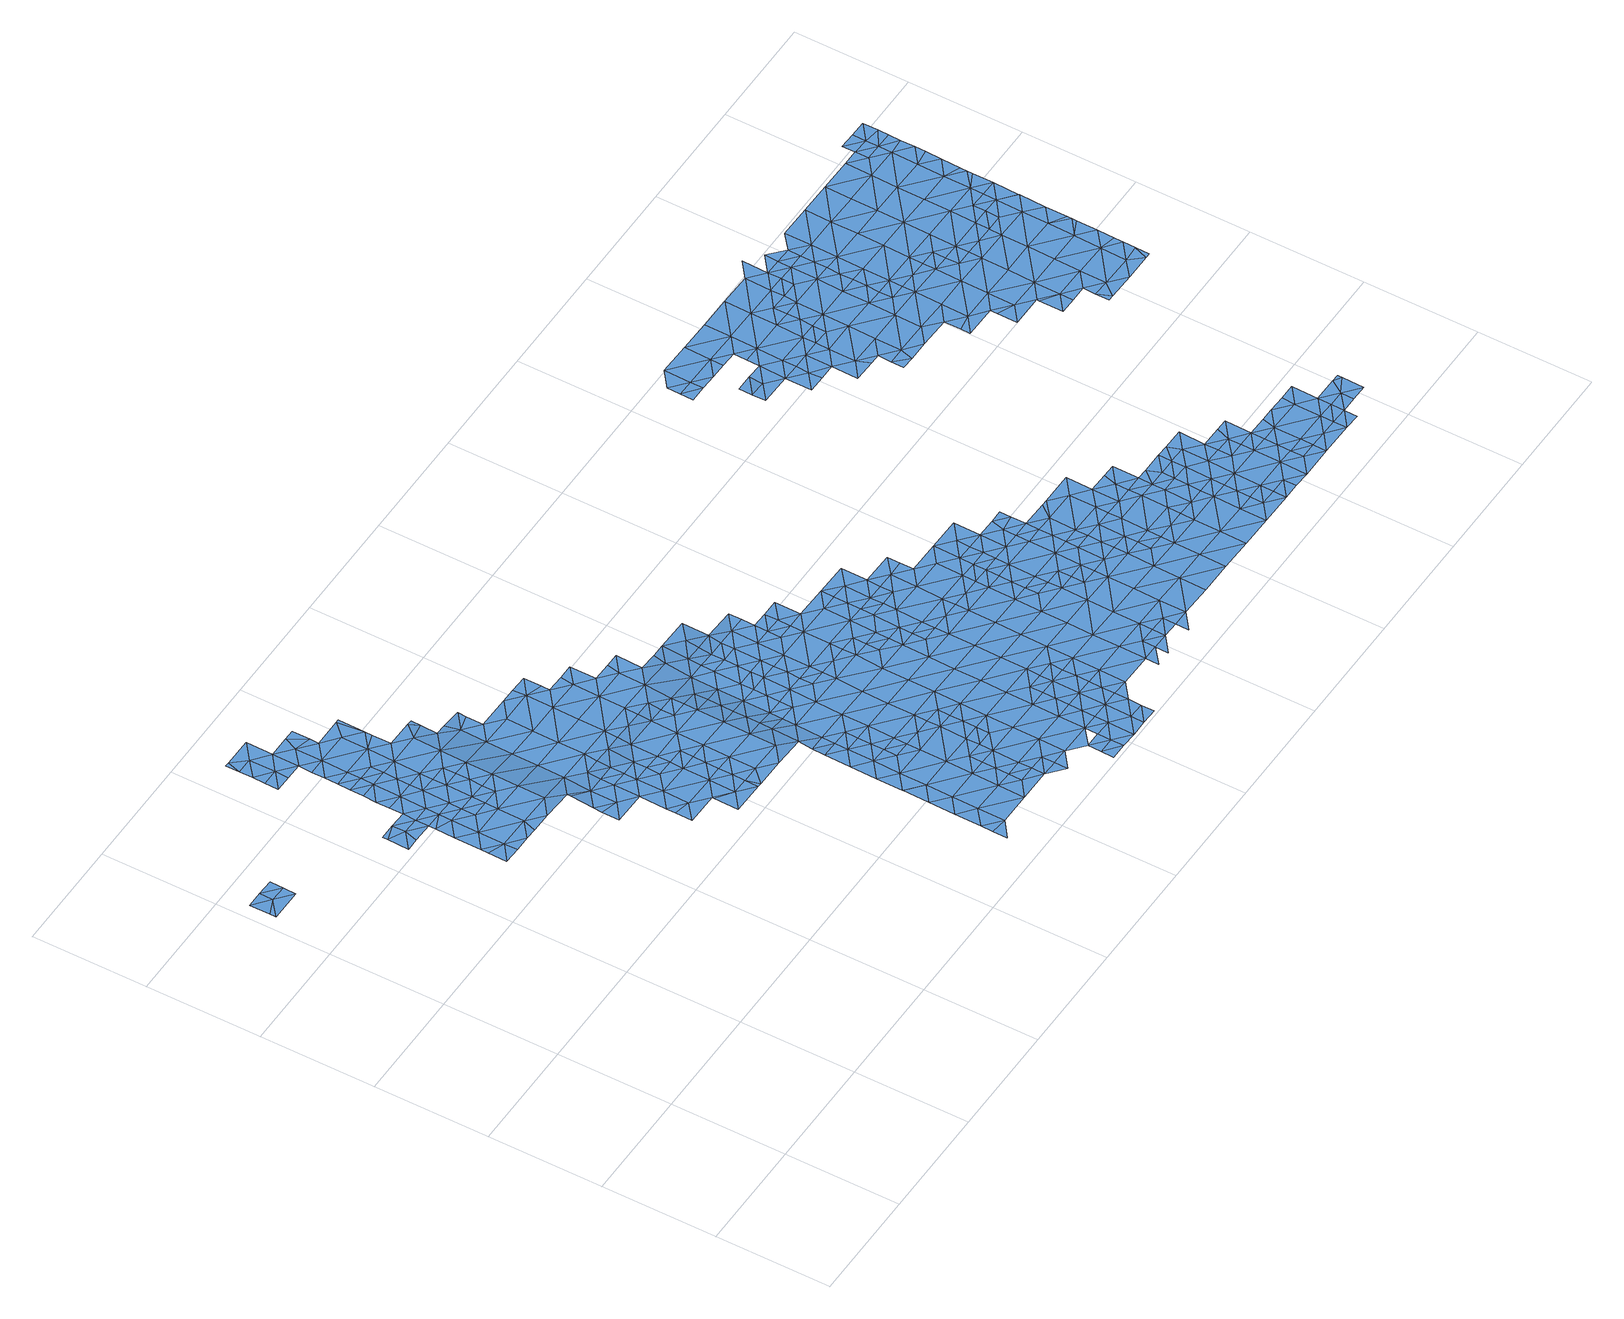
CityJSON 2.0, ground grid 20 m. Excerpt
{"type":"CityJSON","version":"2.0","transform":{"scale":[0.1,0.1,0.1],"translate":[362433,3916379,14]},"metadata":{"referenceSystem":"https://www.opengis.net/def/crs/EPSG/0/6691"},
"CityObjects":{
"waterbody1":{"type":"WaterBody","attributes":{"name":"9","class":"1140","function":"1","WaterBodyRiverFloodingRiskAttribute.description":"5","WaterBodyRiverFloodingRiskAttribute.rankOrg":"1","WaterBodyRiverFloodingRiskAttribute.adminType":"2","WaterBodyRiverFloodingRiskAttribute.scale":"L1"},"geometry":[{"type":"MultiSurface","lod":"1","boundaries":[[[0,1,2]],[[3,4,2]],[[1,3,2]],[[5,6,2]],[[7,6,5]],[[2,6,0]],[[4,5,2]]]}]},
"waterbody2":{"type":"WaterBody","attributes":{"name":"9","class":"1140","function":"1","WaterBodyRiverFloodingRiskAttribute.description":"5","WaterBodyRiverFloodingRiskAttribute.rankOrg":"1","WaterBodyRiverFloodingRiskAttribute.adminType":"2","WaterBodyRiverFloodingRiskAttribute.scale":"L1"},"geometry":[{"type":"MultiSurface","lod":"1","boundaries":[[[8,9,10]],[[11,8,10]],[[8,11,12]],[[13,12,11]],[[8,14,9]],[[15,14,8]],[[15,12,16]],[[12,15,8]]]}]},
"waterbody3":{"type":"WaterBody","attributes":{"name":"9","class":"1140","function":"1","WaterBodyRiverFloodingRiskAttribute.description":"5","WaterBodyRiverFloodingRiskAttribute.rankOrg":"3","WaterBodyRiverFloodingRiskAttribute.adminType":"2","WaterBodyRiverFloodingRiskAttribute.scale":"L1"},"geometry":[{"type":"MultiSurface","lod":"1","boundaries":[[[17,18,19]],[[20,17,21]],[[20,21,22]],[[22,21,23]],[[21,24,23]],[[22,23,25]],[[11,26,13]],[[11,27,26]],[[11,10,27]],[[28,29,30]],[[28,30,31]],[[30,32,31]],[[32,33,31]],[[33,34,31]],[[35,36,37]],[[35,38,36]],[[22,38,39]],[[22,26,38]],[[26,40,38]],[[41,37,36]],[[38,40,36]],[[40,31,36]],[[36,31,34]],[[41,36,34]],[[24,21,42]],[[19,42,21]],[[17,19,21]],[[39,20,22]],[[25,13,22]],[[13,26,22]],[[27,40,26]],[[40,28,31]]]}]},
"waterbody4":{"type":"WaterBody","attributes":{"name":"9","class":"1140","function":"1","WaterBodyRiverFloodingRiskAttribute.description":"5","WaterBodyRiverFloodingRiskAttribute.rankOrg":"3","WaterBodyRiverFloodingRiskAttribute.adminType":"2","WaterBodyRiverFloodingRiskAttribute.scale":"L1"},"geometry":[{"type":"MultiSurface","lod":"1","boundaries":[[[43,44,45]],[[46,47,44]],[[44,43,46]],[[48,47,46]],[[43,49,46]],[[50,48,46]],[[51,52,53]],[[50,46,49]],[[54,55,56]],[[57,49,52]],[[52,51,57]],[[58,50,49]],[[55,59,60]],[[55,54,59]],[[58,49,57]],[[51,61,57]],[[59,62,60]],[[62,63,64]],[[65,50,58]],[[64,60,62]],[[59,54,66]],[[67,58,57]],[[68,61,69]],[[67,57,61]],[[70,65,58]],[[68,63,62]],[[69,63,68]],[[66,71,59]],[[59,71,62]],[[72,70,58]],[[67,72,58]],[[67,61,68]],[[73,68,62]],[[71,73,62]],[[74,71,66]],[[68,75,67]],[[73,75,68]],[[76,70,72]],[[67,77,72]],[[75,78,67]],[[77,79,72]],[[74,80,71]],[[72,81,76]],[[79,81,72]],[[67,78,77]],[[73,71,80]],[[82,83,84]],[[82,85,74]],[[86,75,73]],[[87,86,73]],[[85,82,84]],[[87,73,80]],[[85,88,74]],[[89,77,78]],[[90,78,75]],[[80,74,88]],[[91,90,75]],[[84,92,85]],[[91,75,86]],[[93,94,95]],[[96,97,98]],[[99,80,88]],[[100,89,78]],[[101,93,102]],[[103,96,104]],[[93,95,102]],[[105,100,78]],[[96,98,104]],[[105,78,90]],[[106,107,108]],[[85,109,88]],[[110,92,111]],[[108,101,106]],[[109,85,92]],[[110,103,104]],[[111,103,110]],[[88,112,99]],[[101,102,106]],[[95,113,102]],[[98,114,104]],[[115,107,106]],[[109,92,110]],[[116,106,102]],[[88,117,112]],[[104,118,110]],[[116,102,113]],[[119,115,106]],[[120,121,122]],[[88,109,117]],[[113,120,122]],[[123,109,110]],[[104,114,118]],[[124,119,106]],[[116,113,122]],[[125,126,127]],[[125,112,126]],[[112,117,126]],[[114,128,118]],[[129,117,109]],[[124,106,116]],[[110,118,123]],[[130,131,132]],[[133,126,117]],[[134,127,126]],[[132,127,134]],[[135,116,122]],[[128,136,118]],[[124,137,119]],[[135,122,138]],[[139,137,140]],[[141,133,117]],[[130,132,134]],[[109,123,129]],[[139,119,137]],[[133,142,126]],[[143,134,126]],[[144,124,116]],[[142,143,126]],[[137,145,140]],[[135,144,116]],[[146,118,136]],[[117,129,141]],[[147,140,145]],[[143,148,134]],[[134,149,130]],[[136,147,145]],[[123,118,146]],[[148,149,134]],[[124,150,137]],[[144,150,124]],[[151,133,141]],[[146,136,145]],[[152,153,135]],[[129,123,154]],[[154,123,146]],[[155,144,135]],[[156,155,135]],[[156,135,153]],[[145,137,157]],[[141,129,158]],[[151,141,159]],[[145,160,146]],[[137,150,157]],[[161,150,144]],[[129,154,158]],[[158,162,141]],[[163,161,144]],[[163,144,155]],[[141,162,159]],[[160,145,157]],[[146,164,154]],[[160,164,146]],[[165,166,150]],[[150,166,157]],[[165,150,161]],[[154,167,158]],[[168,159,162]],[[166,169,157]],[[167,154,164]],[[162,158,170]],[[160,157,169]],[[171,172,162]],[[162,170,171]],[[168,162,172]],[[173,158,167]],[[170,158,173]],[[166,174,169]],[[164,160,175]],[[175,160,169]],[[176,177,178]],[[164,179,167]],[[178,180,176]],[[181,170,173]],[[182,173,167]],[[174,183,169]],[[184,185,186]],[[187,182,167]],[[184,177,176]],[[164,175,179]],[[186,177,184]],[[188,181,173]],[[189,188,173]],[[189,173,182]],[[183,190,169]],[[187,167,179]],[[191,192,183]],[[192,185,184]],[[191,185,192]],[[193,184,176]],[[175,169,190]],[[192,190,183]],[[194,182,187]],[[195,192,184]],[[179,175,196]],[[196,175,190]],[[179,197,187]],[[193,195,184]],[[198,194,187]],[[192,199,190]],[[197,179,196]],[[195,199,192]],[[200,201,193]],[[187,202,198]],[[203,195,193]],[[187,197,202]],[[201,203,193]],[[196,190,204]],[[205,197,196]],[[190,199,204]],[[206,198,202]],[[207,199,195]],[[205,196,204]],[[197,208,202]],[[207,195,203]],[[205,208,197]],[[202,209,206]],[[210,207,203]],[[207,211,199]],[[212,202,208]],[[209,202,212]],[[204,199,213]],[[210,214,207]],[[205,204,213]],[[199,211,213]],[[208,205,215]],[[216,209,212]],[[215,217,208]],[[217,218,208]],[[219,211,207]],[[214,219,207]],[[220,214,221]],[[212,208,218]],[[215,205,222]],[[205,213,222]],[[221,223,220]],[[224,216,212]],[[225,224,212]],[[225,212,218]],[[220,219,214]],[[219,226,211]],[[227,215,222]],[[228,222,213]],[[229,228,213]],[[213,211,229]],[[230,231,222]],[[222,228,230]],[[227,222,231]],[[211,226,229]],[[220,232,219]],[[233,228,229]],[[226,219,232]],[[234,229,226]],[[220,235,232]],[[229,236,233]],[[234,226,232]],[[237,236,229]],[[234,237,229]],[[232,235,238]],[[238,239,232]],[[240,236,237]],[[241,237,234]],[[234,232,239]],[[242,241,234]],[[243,240,237]],[[244,243,237]],[[244,237,241]],[[242,234,239]],[[238,245,239]],[[246,241,242]],[[247,242,239]],[[245,247,239]],[[248,246,242]],[[249,248,242]],[[247,249,242]],[[245,250,247]],[[251,248,249]],[[247,252,249]],[[249,253,251]],[[254,247,250]],[[252,247,254]],[[249,252,253]],[[254,250,255]],[[256,253,252]],[[257,258,254]],[[254,255,257]],[[252,254,258]],[[255,250,259]],[[260,261,252]],[[260,252,258]],[[256,252,261]],[[262,255,259]],[[259,263,262]],[[264,263,259]]]}]},
"waterbody5":{"type":"WaterBody","attributes":{"name":"9","class":"1140","function":"1","WaterBodyRiverFloodingRiskAttribute.description":"5","WaterBodyRiverFloodingRiskAttribute.rankOrg":"2","WaterBodyRiverFloodingRiskAttribute.adminType":"2","WaterBodyRiverFloodingRiskAttribute.scale":"L1"},"geometry":[{"type":"MultiSurface","lod":"1","boundaries":[[[265,266,267]],[[265,268,266]],[[269,267,266]],[[270,267,269]],[[271,270,269]],[[272,270,271]],[[273,272,271]],[[274,273,275]],[[274,272,273]],[[269,266,276]],[[277,275,273]],[[278,275,277]],[[271,269,279]],[[280,273,271]],[[279,269,276]],[[281,278,277]],[[282,278,281]],[[280,271,279]],[[273,283,277]],[[280,283,273]],[[284,282,281]],[[83,282,284]],[[279,276,94]],[[281,277,97]],[[84,83,284]],[[97,96,281]],[[93,101,279]],[[96,103,281]],[[279,94,93]],[[280,279,101]],[[94,276,285]],[[284,281,103]],[[97,277,286]],[[277,283,286]],[[92,84,284]],[[107,283,280]],[[108,107,280]],[[111,92,284]],[[111,284,103]],[[280,101,108]],[[95,94,285]],[[98,97,286]],[[113,95,285]],[[287,283,107]],[[120,113,285]],[[120,285,121]],[[98,286,114]],[[115,287,107]],[[286,283,288]],[[286,288,114]],[[283,287,288]],[[115,139,287]],[[128,114,288]],[[139,115,119]],[[139,140,287]],[[287,140,288]],[[136,128,288]],[[140,147,288]],[[147,136,288]],[[289,203,201]],[[201,290,289]],[[210,203,289]],[[214,210,289]],[[221,214,289]],[[217,215,227]],[[218,217,291]],[[292,225,218]],[[217,227,291]],[[225,292,224]],[[292,218,291]],[[227,231,291]],[[293,224,292]],[[294,292,291]],[[233,295,228]],[[295,231,230]],[[230,228,295]],[[292,296,293]],[[291,231,294]],[[294,297,292]],[[231,295,294]],[[233,236,295]],[[292,297,296]],[[236,298,295]],[[295,298,294]],[[299,296,297]],[[300,301,294]],[[300,294,298]],[[297,294,301]],[[240,302,236]],[[236,302,298]],[[303,299,297]],[[297,301,303]],[[304,298,302]],[[305,299,303]],[[240,243,302]],[[302,306,304]],[[243,306,302]],[[246,244,241]],[[307,243,244]],[[244,246,307]],[[307,308,243]],[[306,243,308]],[[246,248,307]],[[309,306,308]],[[310,307,248]],[[309,308,311]],[[251,310,248]],[[308,307,312]],[[307,310,312]],[[311,308,312]],[[251,253,310]],[[313,311,312]],[[253,314,310]],[[312,310,314]],[[315,313,312]],[[312,314,315]],[[316,313,315]],[[314,253,317]],[[253,256,317]],[[318,314,317]],[[256,261,317]],[[257,255,319]],[[317,320,318]],[[319,255,262]],[[258,257,319]],[[321,261,260]],[[317,261,320]],[[321,258,319]],[[260,258,321]],[[262,263,319]],[[261,322,320]],[[261,321,322]],[[319,323,321]],[[264,324,263]],[[323,319,263]],[[325,320,326]],[[321,327,322]],[[328,325,329]],[[320,322,326]],[[329,325,326]],[[323,263,324]],[[327,330,322]],[[330,331,322]],[[321,332,327]],[[326,322,331]],[[333,329,326]],[[321,323,332]],[[324,334,323]],[[333,326,331]],[[335,327,332]],[[334,336,323]],[[336,337,323]],[[323,337,332]],[[324,338,334]],[[337,339,332]],[[339,340,332]],[[335,332,340]],[[341,334,338]],[[338,342,341]],[[338,343,342]],[[344,342,343]],[[345,344,343]],[[346,345,343]]]}]},
"waterbody6":{"type":"WaterBody","attributes":{"name":"9","class":"1140","function":"1","WaterBodyRiverFloodingRiskAttribute.description":"5","WaterBodyRiverFloodingRiskAttribute.rankOrg":"2","WaterBodyRiverFloodingRiskAttribute.adminType":"2","WaterBodyRiverFloodingRiskAttribute.scale":"L1"},"geometry":[{"type":"MultiSurface","lod":"1","boundaries":[[[347,348,349]],[[350,351,352]],[[353,351,350]],[[130,149,354]],[[130,354,131]],[[131,354,355]],[[356,355,354]],[[357,356,354]],[[358,357,359]],[[359,357,360]],[[359,360,361]],[[362,359,361]],[[359,362,363]],[[364,365,366]],[[364,366,367]],[[368,369,370]],[[371,372,368]],[[370,371,368]],[[371,370,373]],[[374,375,376]],[[377,378,379]],[[380,375,81]],[[81,375,381]],[[76,81,381]],[[79,77,380]],[[89,380,77]],[[89,100,380]],[[91,86,382]],[[382,86,383]],[[383,86,87]],[[87,99,383]],[[87,80,99]],[[384,385,386]],[[377,56,378]],[[56,55,378]],[[386,387,384]],[[388,389,384]],[[388,384,387]],[[55,60,378]],[[378,60,390]],[[60,64,390]],[[69,61,391]],[[61,51,391]],[[52,49,392]],[[49,43,392]],[[43,45,392]],[[44,47,393]],[[45,44,393]],[[45,393,394]],[[394,393,395]],[[394,396,397]],[[397,398,394]],[[399,398,400]],[[401,402,403]],[[18,404,402]],[[17,405,18]],[[406,20,39]],[[407,209,216]],[[209,407,408]],[[206,209,408]],[[398,399,392]],[[53,392,399]],[[391,53,399]],[[390,391,399]],[[63,391,390]],[[409,390,399]],[[409,410,390]],[[411,410,409]],[[379,378,410]],[[409,412,411]],[[412,409,400]],[[19,401,42]],[[401,19,402]],[[19,18,402]],[[17,20,405]],[[406,405,20]],[[413,405,406]],[[405,413,414]],[[413,415,414]],[[413,416,415]],[[417,416,413]],[[417,418,416]],[[418,417,419]],[[420,419,417]],[[420,421,419]],[[420,422,421]],[[423,422,420]],[[422,423,424]],[[425,424,423]],[[425,426,424]],[[426,425,381]],[[381,425,70]],[[65,70,425]],[[48,50,427]],[[425,427,50]],[[48,427,47]],[[47,427,428]],[[428,427,429]],[[427,423,429]],[[429,423,430]],[[429,430,431]],[[431,430,432]],[[417,432,430]],[[432,34,431]],[[41,34,432]],[[35,37,406]],[[38,35,406]],[[39,38,406]],[[433,434,352]],[[433,435,434]],[[435,433,29]],[[29,433,436]],[[437,436,433]],[[437,349,436]],[[437,347,349]],[[437,438,347]],[[438,437,439]],[[439,437,351]],[[351,440,439]],[[353,440,351]],[[406,37,413]],[[441,405,414]],[[442,414,415]],[[432,417,413]],[[443,416,418]],[[418,419,444]],[[430,420,417]],[[444,419,421]],[[421,422,445]],[[423,420,430]],[[424,426,422]],[[425,423,427]],[[381,375,426]],[[76,381,70]],[[65,425,50]],[[393,47,428]],[[428,429,446]],[[446,429,431]],[[34,33,431]],[[37,432,413]],[[37,41,432]],[[399,400,409]],[[447,393,348]],[[348,393,428]],[[348,428,349]],[[448,27,10]],[[351,433,352]],[[448,434,435]],[[29,28,435]],[[30,29,436]],[[433,351,437]],[[436,32,30]],[[27,448,435]],[[28,27,435]],[[27,28,40]],[[33,32,431]],[[446,431,32]],[[446,32,436]],[[449,385,407]],[[450,407,451]],[[385,451,407]],[[389,451,385]],[[451,389,452]],[[453,454,455]],[[456,457,458]],[[366,459,460]],[[172,461,456]],[[462,365,360]],[[462,360,149]],[[462,149,148]],[[148,143,462]],[[462,459,366]],[[459,462,143]],[[459,143,142]],[[151,142,133]],[[142,151,459]],[[151,159,459]],[[459,159,460]],[[159,168,460]],[[463,457,464]],[[188,464,457]],[[461,457,456]],[[457,461,188]],[[181,188,461]],[[171,170,181]],[[171,181,461]],[[171,461,172]],[[168,172,460]],[[460,172,456]],[[460,456,366]],[[465,366,456]],[[466,467,465]],[[466,465,468]],[[468,465,456]],[[458,468,456]],[[469,455,454]],[[470,469,454]],[[470,454,452]],[[452,454,450]],[[471,450,454]],[[464,450,471]],[[450,464,408]],[[408,464,472]],[[408,472,198]],[[194,198,472]],[[189,194,472]],[[194,189,182]],[[349,446,436]],[[349,428,446]],[[393,447,395]],[[396,394,395]],[[398,45,394]],[[392,45,398]],[[52,392,53]],[[51,53,391]],[[69,391,63]],[[64,63,390]],[[410,378,390]],[[453,471,454]],[[473,474,475]],[[476,477,478]],[[475,368,372]],[[477,369,368]],[[479,480,481]],[[404,482,483]],[[405,404,18]],[[404,405,441]],[[484,404,441]],[[482,404,484]],[[414,485,441]],[[414,442,485]],[[485,442,486]],[[487,488,489]],[[489,488,490]],[[491,490,426]],[[491,492,490]],[[493,494,495]],[[496,497,493]],[[376,355,498]],[[376,380,100]],[[380,81,79]],[[499,100,105]],[[105,90,499]],[[382,90,91]],[[383,127,382]],[[99,112,383]],[[473,475,372]],[[467,367,465]],[[367,366,465]],[[462,366,365]],[[365,500,360]],[[363,501,359]],[[500,361,360]],[[357,149,360]],[[359,501,358]],[[149,357,354]],[[376,100,499]],[[499,355,376]],[[355,499,131]],[[499,90,382]],[[131,499,382]],[[132,131,382]],[[132,382,127]],[[125,127,383]],[[112,125,383]],[[188,189,472]],[[198,206,408]],[[464,188,472]],[[450,408,407]],[[464,471,463]],[[451,452,450]],[[385,384,389]],[[216,449,407]],[[224,449,216]],[[376,375,380]],[[502,475,474]],[[502,478,475]],[[477,475,478]],[[475,477,368]],[[476,479,477]],[[476,480,479]],[[480,476,503]],[[476,504,503]],[[478,504,476]],[[478,505,504]],[[505,403,504]],[[403,402,504]],[[504,402,404]],[[483,504,404]],[[503,504,483]],[[506,503,483]],[[482,506,483]],[[507,506,482]],[[508,415,416]],[[509,508,416]],[[443,509,416]],[[444,421,510]],[[510,421,511]],[[511,421,512]],[[445,512,421]],[[487,445,488]],[[445,422,488]],[[426,488,422]],[[426,490,488]],[[493,501,494]],[[497,501,493]],[[498,496,376]],[[496,374,376]],[[495,374,496]],[[513,374,495]],[[514,374,513]],[[375,374,514]],[[491,514,515]],[[515,492,491]],[[514,491,375]],[[426,375,491]],[[495,496,493]]]}]},
"waterbody7":{"type":"WaterBody","attributes":{"name":"9","class":"1140","function":"1","WaterBodyRiverFloodingRiskAttribute.description":"5","WaterBodyRiverFloodingRiskAttribute.rankOrg":"1","WaterBodyRiverFloodingRiskAttribute.adminType":"2","WaterBodyRiverFloodingRiskAttribute.scale":"L1"},"geometry":[{"type":"MultiSurface","lod":"1","boundaries":[[[356,358,516]],[[355,356,498]],[[497,516,501]],[[498,356,516]],[[358,501,516]],[[358,356,357]],[[498,516,496]],[[497,496,516]]]}]},
"waterbody8":{"type":"WaterBody","attributes":{"name":"9","class":"1140","function":"1","WaterBodyRiverFloodingRiskAttribute.description":"5","WaterBodyRiverFloodingRiskAttribute.rankOrg":"2","WaterBodyRiverFloodingRiskAttribute.adminType":"2","WaterBodyRiverFloodingRiskAttribute.scale":"L1"},"geometry":[{"type":"MultiSurface","lod":"1","boundaries":[[[517,161,518]],[[185,517,518]],[[517,183,174]],[[165,517,166]],[[174,166,517]],[[519,520,521]],[[521,522,519]],[[522,521,523]],[[524,138,525]],[[519,153,520]],[[152,138,524]],[[526,155,156]],[[522,180,519]],[[177,518,526]],[[186,518,177]],[[525,527,528]],[[525,528,524]],[[528,520,524]],[[153,524,520]],[[153,152,524]],[[156,153,526]],[[519,526,153]],[[180,526,519]],[[178,526,180]],[[178,177,526]],[[186,185,518]],[[191,517,185]],[[191,183,517]],[[165,161,517]],[[518,161,163]],[[163,155,518]],[[518,155,526]]]}]},
"waterbody9":{"type":"WaterBody","attributes":{"name":"9","class":"1140","function":"1","WaterBodyRiverFloodingRiskAttribute.description":"5","WaterBodyRiverFloodingRiskAttribute.rankOrg":"1","WaterBodyRiverFloodingRiskAttribute.adminType":"2","WaterBodyRiverFloodingRiskAttribute.scale":"L1"},"geometry":[{"type":"MultiSurface","lod":"1","boundaries":[[[529,530,531]],[[364,367,530]],[[500,364,530]],[[530,367,531]],[[365,364,500]],[[361,500,529]],[[500,530,529]]]}]},
"waterbody10":{"type":"WaterBody","attributes":{"name":"9","class":"1140","function":"1","WaterBodyRiverFloodingRiskAttribute.description":"5","WaterBodyRiverFloodingRiskAttribute.rankOrg":"1","WaterBodyRiverFloodingRiskAttribute.adminType":"2","WaterBodyRiverFloodingRiskAttribute.scale":"L1"},"geometry":[{"type":"MultiSurface","lod":"1","boundaries":[[[455,532,453]],[[471,453,532]],[[466,468,533]],[[463,471,532]],[[533,468,532]],[[532,468,458]],[[458,463,532]],[[455,533,532]],[[467,466,533]],[[457,463,458]],[[467,533,534]],[[534,533,455]]]}]},
"waterbody11":{"type":"WaterBody","attributes":{"name":"9","class":"1140","function":"1","WaterBodyRiverFloodingRiskAttribute.description":"5","WaterBodyRiverFloodingRiskAttribute.rankOrg":"1","WaterBodyRiverFloodingRiskAttribute.adminType":"2","WaterBodyRiverFloodingRiskAttribute.scale":"L1"},"geometry":[{"type":"MultiSurface","lod":"1","boundaries":[[[535,536,387]],[[537,536,535]],[[538,536,537]],[[535,299,305]],[[293,449,224]],[[385,449,539]],[[386,385,539]],[[305,537,535]],[[296,299,535]],[[387,386,539]],[[449,293,539]],[[293,296,539]],[[296,387,539]],[[535,387,296]]]}]},
"waterbody12":{"type":"WaterBody","attributes":{"name":"9","class":"1140","function":"1","WaterBodyRiverFloodingRiskAttribute.description":"5","WaterBodyRiverFloodingRiskAttribute.rankOrg":"1","WaterBodyRiverFloodingRiskAttribute.adminType":"2","WaterBodyRiverFloodingRiskAttribute.scale":"L1"},"geometry":[{"type":"MultiSurface","lod":"1","boundaries":[[[316,540,541]],[[304,306,542]],[[543,544,545]],[[305,544,543]],[[544,305,303]],[[546,547,545]],[[301,300,542]],[[301,542,544]],[[544,542,546]],[[316,541,313]],[[541,311,313]],[[544,546,545]],[[301,544,303]],[[300,304,542]],[[298,304,300]],[[548,306,309]],[[309,311,548]],[[548,546,542]],[[546,548,549]],[[540,550,541]],[[549,541,550]],[[549,311,541]],[[548,311,549]],[[546,549,547]],[[306,548,542]]]}]},
"waterbody13":{"type":"WaterBody","attributes":{"name":"9","class":"1140","function":"1","WaterBodyRiverFloodingRiskAttribute.description":"5","WaterBodyRiverFloodingRiskAttribute.rankOrg":"1","WaterBodyRiverFloodingRiskAttribute.adminType":"2","WaterBodyRiverFloodingRiskAttribute.scale":"L1"},"geometry":[{"type":"MultiSurface","lod":"1","boundaries":[[[551,552,553]],[[554,552,555]],[[552,551,555]],[[556,554,555]],[[551,557,555]],[[558,559,560]],[[560,561,562]],[[563,556,555]],[[557,563,555]],[[558,560,562]],[[562,561,564]],[[565,563,557]],[[566,558,562]],[[563,567,556]],[[566,562,564]],[[565,568,563]],[[566,564,569]],[[564,570,569]],[[563,571,567]],[[572,573,568]],[[571,563,568]],[[573,566,569]],[[572,566,573]],[[570,574,569]],[[571,575,567]],[[571,568,573]],[[576,573,569]],[[576,569,574]],[[577,571,573]],[[576,574,578]],[[579,577,573]],[[579,573,576]],[[580,575,571]],[[578,581,576]],[[581,578,582]],[[581,583,576]],[[580,571,577]],[[579,576,583]],[[584,585,579]],[[584,579,583]],[[577,579,585]],[[586,580,577]],[[587,586,577]],[[577,585,587]],[[587,585,588]],[[588,589,587]],[[590,586,587]],[[589,588,591]],[[589,590,587]],[[592,586,590]],[[593,594,595]],[[594,596,597]],[[598,599,590]],[[597,595,594]],[[600,596,601]],[[596,594,601]],[[602,600,601]],[[593,603,594]],[[598,604,599]],[[601,605,602]],[[605,606,607]],[[607,602,605]],[[608,601,594]],[[609,604,610]],[[610,606,609]],[[606,605,609]],[[594,603,611]],[[612,611,603]],[[604,609,613]],[[608,594,611]],[[605,601,608]],[[605,614,609]],[[612,615,611]],[[616,613,609]],[[605,608,617]],[[618,608,611]],[[605,617,614]],[[619,620,621]],[[615,619,621]],[[620,622,621]],[[611,615,623]],[[609,614,616]],[[615,621,623]],[[622,624,621]],[[618,611,623]],[[617,608,618]],[[617,625,614]],[[624,626,621]],[[627,623,621]],[[628,616,614]],[[617,618,625]],[[626,627,621]],[[629,628,614]],[[614,625,629]],[[626,624,630]],[[618,623,627]],[[618,631,625]],[[630,632,626]],[[618,627,633]],[[625,634,629]],[[635,627,626]],[[632,630,636]],[[632,635,626]],[[631,618,633]],[[629,634,628]],[[637,633,627]],[[634,625,631]],[[637,627,635]],[[638,631,633]],[[639,628,634]],[[635,640,637]],[[633,637,638]],[[638,641,631]],[[631,642,634]],[[643,639,634]],[[640,644,637]],[[642,643,634]],[[645,638,637]],[[643,646,639]],[[647,645,637]],[[642,631,641]],[[637,644,647]],[[638,648,641]],[[649,638,645]],[[648,638,649]],[[650,643,642]],[[641,651,642]],[[652,641,648]],[[641,652,651]],[[642,653,650]],[[653,642,651]],[[653,654,650]]]}]},
"waterbody14":{"type":"WaterBody","attributes":{"name":"9","class":"1140","function":"1","WaterBodyRiverFloodingRiskAttribute.description":"5","WaterBodyRiverFloodingRiskAttribute.rankOrg":"1","WaterBodyRiverFloodingRiskAttribute.adminType":"2","WaterBodyRiverFloodingRiskAttribute.scale":"L1"},"geometry":[{"type":"MultiSurface","lod":"1","boundaries":[[[315,655,316]],[[325,328,656]],[[315,314,318]],[[315,318,656]],[[655,656,328]],[[315,656,655]],[[318,320,325]],[[318,325,656]]]}]},
"waterbody15":{"type":"WaterBody","attributes":{"name":"9","class":"1140","function":"1","WaterBodyRiverFloodingRiskAttribute.description":"5","WaterBodyRiverFloodingRiskAttribute.rankOrg":"1","WaterBodyRiverFloodingRiskAttribute.adminType":"2","WaterBodyRiverFloodingRiskAttribute.scale":"L1"},"geometry":[{"type":"MultiSurface","lod":"1","boundaries":[[[657,331,330]],[[657,658,331]],[[335,340,657]],[[659,658,657]],[[659,657,340]],[[330,327,657]],[[327,335,657]]]}]},
"waterbody16":{"type":"WaterBody","attributes":{"name":"9","class":"1140","function":"1","WaterBodyRiverFloodingRiskAttribute.description":"5","WaterBodyRiverFloodingRiskAttribute.rankOrg":"1","WaterBodyRiverFloodingRiskAttribute.adminType":"2","WaterBodyRiverFloodingRiskAttribute.scale":"L1"},"geometry":[{"type":"MultiSurface","lod":"1","boundaries":[[[660,661,662]],[[342,344,662]],[[342,662,663]],[[664,663,662]],[[663,664,337]],[[336,663,337]],[[336,341,663]],[[334,341,336]],[[341,342,663]],[[664,665,340]],[[661,664,662]],[[666,665,664]],[[666,664,661]],[[666,661,667]],[[667,661,668]],[[668,661,660]],[[664,340,339]],[[669,344,345]],[[662,344,669]],[[339,337,664]],[[669,660,662]]]}]},
"waterbody17":{"type":"WaterBody","attributes":{"name":"9","class":"1140","function":"1","WaterBodyRiverFloodingRiskAttribute.description":"5","WaterBodyRiverFloodingRiskAttribute.rankOrg":"2","WaterBodyRiverFloodingRiskAttribute.adminType":"2","WaterBodyRiverFloodingRiskAttribute.scale":"L1"},"geometry":[{"type":"MultiSurface","lod":"1","boundaries":[[[670,660,669]],[[670,669,345]],[[671,660,670]],[[670,672,673]],[[670,345,674]],[[673,671,670]],[[675,671,673]],[[674,672,670]]]}]},
"waterbody18":{"type":"WaterBody","attributes":{"name":"9","class":"1140","function":"1","WaterBodyRiverFloodingRiskAttribute.description":"5","WaterBodyRiverFloodingRiskAttribute.rankOrg":"2","WaterBodyRiverFloodingRiskAttribute.adminType":"2","WaterBodyRiverFloodingRiskAttribute.scale":"L1"},"geometry":[{"type":"MultiSurface","lod":"1","boundaries":[[[676,677,678]],[[679,677,676]],[[680,681,682]],[[683,681,680]],[[680,678,677]],[[682,678,680]],[[678,682,684]],[[684,685,678]],[[595,685,684]],[[686,685,595]],[[686,687,685]],[[686,688,687]],[[689,688,686]],[[689,690,688]],[[690,689,602]],[[600,602,689]],[[597,596,686]],[[612,691,615]],[[619,615,691]],[[622,620,692]],[[692,620,693]],[[620,691,693]],[[691,603,684]],[[692,624,622]],[[624,692,694]],[[695,696,697]],[[694,692,698]],[[699,698,692]],[[698,699,700]],[[699,697,700]],[[700,701,698]],[[702,701,700]],[[703,701,702]],[[703,704,701]],[[703,705,704]],[[706,701,704]],[[701,706,694]],[[636,694,706]],[[694,636,630]],[[632,636,707]],[[708,697,696]],[[709,700,697]],[[710,711,709]],[[602,607,690]],[[694,698,701]],[[700,712,702]],[[707,635,632]],[[690,713,688]],[[596,689,686]],[[688,582,687]],[[714,591,690]],[[606,714,690]],[[714,606,610]],[[607,606,690]],[[685,687,715]],[[713,583,688]],[[584,583,713]],[[585,584,713]],[[588,585,713]],[[591,588,713]],[[595,597,686]],[[593,595,684]],[[716,717,718]],[[719,720,721]],[[564,719,721]],[[714,590,589]],[[591,713,690]],[[570,564,721]],[[697,708,709]],[[578,574,722]],[[604,598,610]],[[574,723,722]],[[589,591,714]],[[723,574,721]],[[724,722,723]],[[724,723,725]],[[726,724,725]],[[717,727,728]],[[729,703,730]],[[731,732,733]],[[734,703,729]],[[730,702,712]],[[712,727,730]],[[727,712,728]],[[728,712,711]],[[712,700,711]],[[711,700,709]],[[711,735,728]],[[736,735,711]],[[710,736,711]],[[730,733,732]],[[732,737,730]],[[714,610,598]],[[737,729,730]],[[574,570,721]],[[720,723,721]],[[705,703,734]],[[738,704,705]],[[707,636,706]],[[676,739,740]],[[676,685,715]],[[676,715,739]],[[640,635,707]],[[682,681,693]],[[693,681,699]],[[695,699,681]],[[676,678,685]],[[741,706,704]],[[704,738,741]],[[730,703,702]],[[693,684,682]],[[715,687,724]],[[687,722,724]],[[693,699,692]],[[681,683,742]],[[724,739,715]],[[724,726,739]],[[684,693,691]],[[697,699,695]],[[742,695,681]],[[733,730,727]],[[743,679,740]],[[740,679,676]],[[630,624,694]],[[691,620,619]],[[612,603,691]],[[593,684,603]],[[731,744,745]],[[733,744,731]],[[744,733,746]],[[746,733,727]],[[746,727,716]],[[717,716,727]],[[582,722,687]],[[582,578,722]],[[581,582,688]],[[689,596,600]],[[583,581,688]],[[598,590,714]],[[640,707,644]],[[747,644,707]],[[747,707,748]],[[748,707,706]],[[748,706,741]]]}]},
"waterbody19":{"type":"WaterBody","attributes":{"name":"9","class":"1140","function":"1","WaterBodyRiverFloodingRiskAttribute.description":"5","WaterBodyRiverFloodingRiskAttribute.rankOrg":"2","WaterBodyRiverFloodingRiskAttribute.adminType":"2","WaterBodyRiverFloodingRiskAttribute.scale":"L1"},"geometry":[{"type":"MultiSurface","lod":"1","boundaries":[[[650,646,643]],[[749,750,751]],[[646,751,750]],[[646,650,751]],[[752,749,751]],[[753,752,751]],[[654,753,650]],[[650,753,751]]]}]}
},
"vertices":[
[10,946,25],[10,911,25],[38,923,25],[10,900,25],[66,899,25],[67,922,25],[39,946,25],[67,945,25],
[264,827,23],[257,804,23],[292,803,23],[292,826,23],[264,850,23],[293,849,23],[235,804,23],[236,841,23],[236,850,23],
[351,918,24],[351,941,24],[323,941,24],[350,895,23],[322,918,24],[322,872,23],[293,896,23],[294,919,24],[293,873,23],[321,826,23],[320,803,23],[348,779,23],[348,756,23],[377,756,23],[377,779,23],[405,755,23],[405,778,23],[406,801,23],[378,848,23],[378,825,23],[406,848,23],[350,849,23],[350,872,23],[349,802,23],[406,825,23],[294,942,24],
[545,614,14],[517,638,14],[516,615,14],[545,638,14],[517,661,16],[545,661,16],[573,614,14],[574,660,16],[601,567,14],[573,591,14],[572,568,14],[633,428,14],[627,451,14],[627,428,14],[601,590,14],[602,637,14],[656,451,14],[628,474,14],[629,567,14],[656,497,14],[628,521,14],[628,498,14],[602,660,16],[684,427,14],[658,590,14],[657,543,14],[629,544,14],[631,659,16],[713,450,14],[659,636,14],[713,496,14],[741,427,10],[714,542,14],[659,659,16],[687,612,14],[715,589,14],[687,635,14],[741,473,12],[687,658,16],[740,402,8],[740,380,7],[768,380,7],[769,403,7],[742,519,12],[742,496,12],[769,449,9],[715,612,14],[743,565,12],[742,542,12],[797,379,7],[850,124,7],[849,101,7],[878,101,7],[796,310,7],[795,287,7],[824,287,7],[770,472,9],[743,611,12],[850,147,7],[878,124,7],[796,333,7],[824,310,7],[743,588,12],[879,170,7],[851,194,7],[850,171,7],[825,402,7],[825,356,7],[796,356,7],[798,472,9],[906,100,7],[852,286,7],[879,193,7],[935,123,7],[826,448,9],[881,309,7],[907,193,7],[906,77,7],[905,54,7],[934,77,7],[881,355,7],[935,169,7],[798,495,9],[827,495,9],[799,518,9],[880,286,7],[882,401,7],[828,564,9],[799,564,9],[799,541,9],[855,471,9],[828,541,9],[991,76,7],[909,285,7],[936,216,7],[962,53,7],[908,216,7],[908,239,7],[883,447,9],[855,494,9],[856,517,9],[991,122,7],[937,262,7],[938,308,7],[908,262,7],[856,540,9],[856,563,9],[992,168,7],[883,471,9],[990,53,7],[1019,52,7],[938,354,7],[1019,99,7],[1019,76,7],[993,215,7],[939,400,7],[912,470,9],[994,261,7],[1020,145,7],[940,447,9],[1020,122,7],[994,307,7],[1021,168,7],[1021,191,7],[995,353,7],[940,470,9],[1050,214,7],[968,423,8],[968,446,9],[968,469,9],[996,399,7],[1049,191,7],[1050,260,7],[1104,74,7],[1076,98,7],[1076,75,7],[1051,306,7],[1076,52,7],[996,423,8],[1024,376,7],[1078,190,7],[1105,120,7],[1077,144,7],[1077,121,7],[1052,352,7],[1024,422,8],[1024,399,7],[1106,213,7],[1077,167,7],[1106,167,7],[1161,73,7],[1052,376,7],[1162,120,7],[1107,259,7],[1108,305,7],[1081,375,7],[1162,166,7],[1161,50,7],[1189,73,7],[1109,352,7],[1190,96,7],[1163,212,7],[1164,258,7],[1109,375,7],[1219,119,7],[1165,304,7],[1137,374,7],[1218,96,7],[1219,165,7],[1165,351,7],[1220,211,7],[1247,95,7],[1193,281,7],[1166,374,7],[1193,304,7],[1193,327,7],[1275,118,7],[1275,72,7],[1246,72,7],[1221,257,7],[1246,49,7],[1194,373,7],[1194,350,7],[1276,164,7],[1221,280,7],[1249,234,7],[1277,210,7],[1249,257,7],[1249,280,7],[1332,117,6],[1277,233,7],[1333,163,6],[1331,71,6],[1305,233,7],[1334,209,7],[1388,70,6],[1389,116,6],[1334,233,7],[1362,186,6],[1390,162,6],[1362,232,7],[1362,209,7],[1445,69,6],[1390,185,6],[1446,115,6],[1418,185,6],[1446,161,6],[1502,68,6],[1447,185,6],[1503,161,6],[1475,184,6],[1502,114,6],[1530,91,6],[1503,184,6],[1531,114,6],[1531,137,6],[1558,67,6],[1532,160,6],[1532,183,6],[1559,90,6],[1587,90,6],[1587,67,6],
[735,82,7],[764,79,7],[736,103,7],[735,57,7],[764,126,7],[736,149,7],[765,172,7],[737,195,7],[766,218,7],[738,241,7],[738,242,7],[820,79,7],[766,264,7],[738,288,7],[821,125,7],[822,171,7],[767,311,7],[739,334,7],[823,217,7],[768,357,7],[877,78,7],[823,263,7],[879,216,7],[880,263,7],[1218,73,7],[1189,50,7],[1221,304,7],[1222,350,7],[1222,373,7],[1278,303,7],[1277,257,7],[1251,372,7],[1279,349,7],[1306,279,7],[1279,372,7],[1307,302,7],[1307,325,7],[1334,256,7],[1307,349,7],[1335,279,7],[1308,372,7],[1363,278,7],[1390,209,7],[1391,255,7],[1391,278,7],[1447,208,7],[1420,277,7],[1448,254,7],[1448,277,7],[1476,230,7],[1476,253,7],[1477,277,7],[1504,207,7],[1504,230,7],[1559,114,6],[1533,229,7],[1560,160,6],[1561,206,7],[1616,113,6],[1615,66,6],[1533,253,7],[1561,252,7],[1589,182,6],[1533,276,7],[1553,275,7],[1589,206,6],[1589,229,6],[1617,159,6],[1590,275,7],[1644,89,6],[1617,182,6],[1644,112,6],[1645,135,6],[1672,66,6],[1645,158,6],[1645,182,6],[1672,89,6],[1701,88,6],[1729,65,6],[1729,88,6],[1758,87,6],[1757,64,6],
[403,663,23],[460,662,18],[432,685,23],[290,698,23],[319,687,23],[291,711,23],[290,665,23],[828,587,9],[800,611,9],[829,610,9],[857,610,9],[857,633,9],[886,632,9],[885,586,9],[914,609,9],[914,632,9],[914,655,9],[941,562,9],[913,563,9],[941,539,9],[970,562,9],[268,1104,24],[297,1127,24],[247,1127,24],[240,1104,24],[240,1081,24],[240,1128,24],[773,680,13],[716,681,17],[772,634,9],[570,429,14],[599,452,14],[571,472,14],[715,635,14],[659,682,17],[771,542,9],[770,495,9],[1223,442,8],[1195,420,7],[1223,419,7],[1252,419,7],[1252,465,8],[1195,466,8],[600,498,14],[600,544,14],[544,591,14],[488,638,14],[488,592,14],[460,616,14],[459,600,14],[459,570,14],[516,569,14],[544,545,14],[515,522,14],[295,965,24],[323,965,24],[295,988,24],[380,964,24],[379,917,24],[378,871,23],[1166,397,7],[1109,398,7],[543,499,14],[571,475,14],[514,476,14],[515,505,14],[435,870,23],[436,917,24],[464,893,22],[492,869,17],[491,823,17],[520,846,17],[548,822,17],[547,776,17],[605,822,17],[604,775,17],[546,730,17],[603,729,17],[603,683,17],[660,728,17],[546,684,17],[489,685,17],[490,731,17],[490,777,17],[434,778,23],[434,824,23],[319,733,23],[291,757,23],[320,780,23],[376,733,23],[375,686,23],[367,663,23],[347,664,23],[320,664,23],[408,940,24],[464,922,23],[520,876,17],[577,845,17],[633,798,17],[433,732,23],[460,656,18],[292,791,23],[1194,396,7],[1110,444,8],[1167,443,8],[1139,467,8],[1082,491,8],[1111,490,8],[1083,514,8],[997,492,9],[1025,468,9],[1026,491,9],[884,494,9],[940,493,9],[996,446,9],[884,540,9],[1054,468,8],[1053,445,8],[998,538,9],[1026,538,9],[1027,561,9],[1026,515,9],[1139,513,8],[1139,491,8],[1082,468,8],[1052,399,7],[239,1058,24],[239,1035,24],[268,1058,24],[324,1057,24],[296,1080,24],[296,1034,24],[334,1080,24],[353,1049,24],[353,1080,24],[408,986,24],[380,1010,24],[408,973,24],[455,939,24],[464,939,24],[664,797,17],[661,774,17],[689,797,17],[689,751,17],[717,727,17],[722,750,17],[830,679,13],[858,702,13],[802,703,13],[801,657,11],[829,656,11],[801,634,9],[771,588,9],[913,586,9],[858,656,11],[267,1035,24],[352,1033,24],[324,1011,24],[295,1011,24],[403,1033,24],[409,1033,24],[484,893,20],[521,892,17],[603,845,17],[633,844,17],[633,813,17],[778,703,14],[745,704,16],[746,750,17],
[829,633,9],
[1049,168,7],[1048,121,7],[1047,29,7],[1018,6,7],[1046,6,7],[1075,28,7],[1075,5,7],[990,30,7],[962,30,7],[1048,75,7],[961,7,7],[990,7,7],
[941,608,9],[942,585,9],[970,608,9],
[1054,491,8],[1055,537,8],[1083,560,8],
[1280,395,7],[1285,418,7],[1308,399,7],[1308,418,7],[1223,396,7],
[1477,323,7],[1448,300,7],[1335,302,7],[1354,371,7],[1336,348,7],[1364,371,7],[1392,347,7],[1421,370,7],[1392,301,7],[1420,324,7],[1455,323,7],
[1288,927,18],[1260,950,18],[1259,927,18],[1260,973,18],[1288,950,18],[1289,996,18],[1316,926,17],[1344,880,17],[1315,880,17],[1315,857,17],[1315,834,17],[1343,856,16],[1345,949,17],[1371,833,16],[1344,926,17],[1372,879,17],[1346,995,17],[1373,925,17],[1400,856,16],[1400,832,16],[1402,948,17],[1373,902,17],[1401,902,17],[1428,832,16],[1402,994,17],[1457,855,16],[1458,947,17],[1457,832,16],[1458,901,17],[1459,993,17],[1485,854,16],[1485,831,16],[1486,877,17],[1486,900,17],[1486,924,17],[1516,992,17],[1515,946,17],[1515,923,17],[1544,946,17],[1544,969,17],[1543,923,17],[1545,1015,17],[1626,783,15],[1627,806,15],[1598,783,16],[1599,829,16],[1598,806,16],[1572,969,17],[1573,992,17],[1599,853,16],[1627,852,15],[1599,876,16],[1655,782,15],[1601,968,16],[1628,898,15],[1600,922,16],[1600,899,16],[1684,851,15],[1629,945,15],[1600,945,16],[1683,805,15],[1683,782,15],[1629,991,15],[1685,944,15],[1711,781,15],[1686,990,15],[1685,897,15],[1741,850,15],[1711,758,15],[1711,735,15],[1739,758,15],[1739,735,15],[1740,804,15],[1767,734,15],[1742,897,15],[1796,757,15],[1797,803,15],[1743,989,15],[1742,943,15],[1796,734,15],[1798,896,15],[1825,757,15],[1798,849,15],[1799,942,15],[1825,780,15],[1824,734,15],[1854,802,15],[1854,849,15],[1800,988,15],[1853,779,15],[1855,895,15],[1856,941,15],[1828,965,15],[1882,779,14],[1882,825,14],[1828,988,15],[1882,816,14],[1883,871,15],[1883,837,14],[1856,964,15],[1884,918,15],[1884,899,15],[1884,943,15],[1885,964,15],
[1495,276,7],[1505,253,7],
[1617,205,6],[1625,228,6],[1646,228,6],
[1758,134,6],[1730,157,6],[1730,111,6],[1673,112,6],[1673,158,6],[1678,181,6],[1702,181,6],[1732,180,6],[1759,180,6],[1758,110,6],
[1786,110,6],[1801,133,6],[1814,87,6],[1815,125,6],[1786,87,6],[1815,133,6],
[1512,715,16],[1540,692,16],[1568,714,16],[1505,692,16],[1596,691,15],[1624,667,15],[1625,713,15],[1596,662,15],[1626,760,15],[1569,761,16],[1570,807,16],[1513,808,16],[1514,854,16],[1570,853,16],[1571,899,17],[1683,759,15],[1739,712,15],[1682,713,15],[1795,711,15],[1652,644,15],[1652,632,15],[1681,620,14],[1738,665,15],[1681,666,15],[1737,619,14],[1795,665,15],[1794,618,14],[1851,618,14],[1852,664,15],[1880,640,14],[1852,710,15],[1853,756,15],[1652,597,14],[1709,597,14],[1708,592,14],[1737,573,14],[1793,572,14],[1514,900,17],[1572,945,17],[1512,761,16],[1774,503,14],[1764,528,14],[1764,503,14],[1371,787,16],[1400,786,16],[1399,809,16],[1456,808,16],[1428,786,16],[1456,762,16],[1427,740,16],[1465,739,16],[1793,526,14],[1765,550,14],[1879,594,14],[1850,571,14],[1878,527,14],[1878,548,14],[1849,525,14],[1879,630,14],[1736,550,14],[1708,550,14],[1878,564,14],[1880,648,14],[1484,739,16],[1483,715,16],[1880,686,14],[1596,645,15],[1483,693,16],[1868,502,14],[1877,502,14],[1821,502,14],[1881,734,14],[1881,733,14],
[1857,1010,15],[1828,1011,15],[1856,987,15],[1885,1010,15],[1885,983,15]
]}
